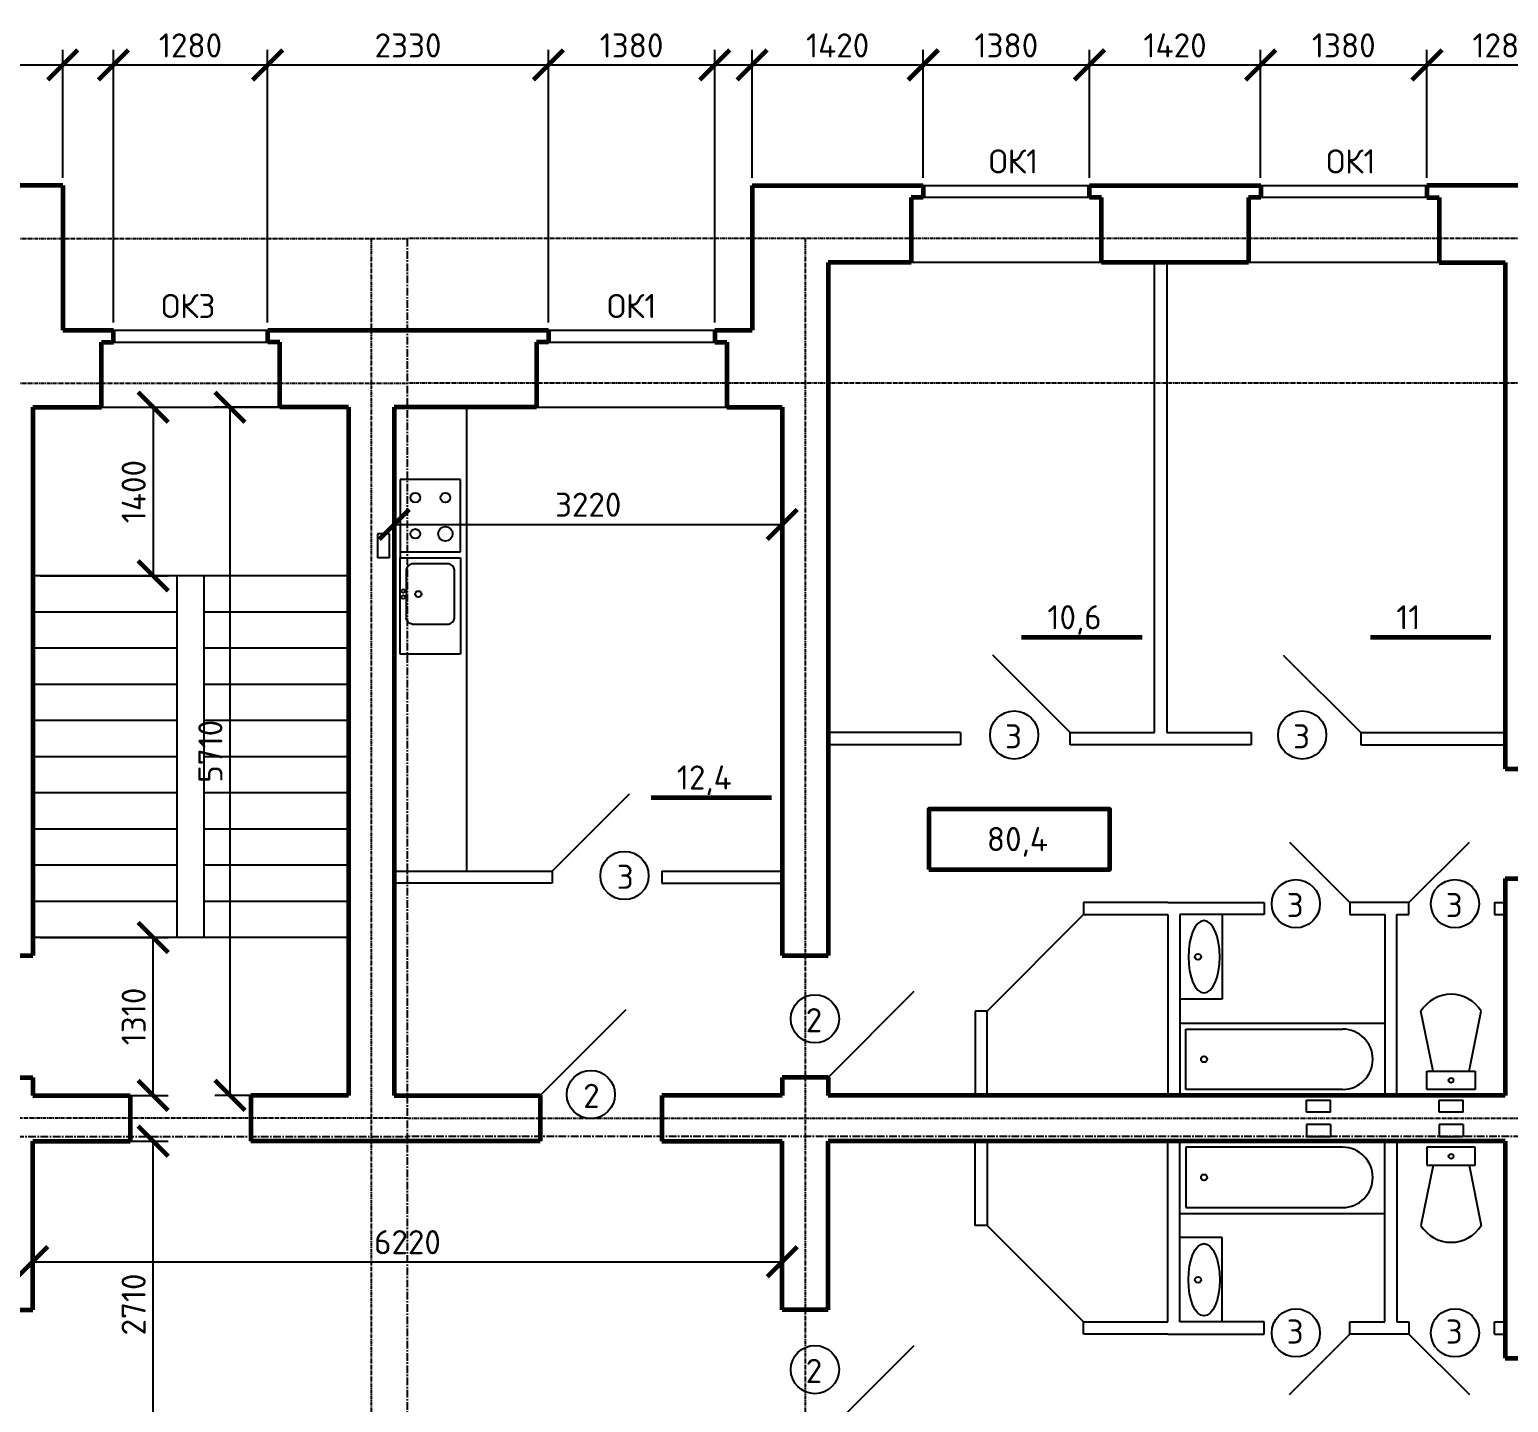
# Model space of a CAD drawing. Header units: millimetres. Extents: x -273369 to 399464, y -35443 to 194245.
# Drawn here: x -28029 to -15757, y 147799 to 159190 of the extents above; entities that cross this region are included whole.
import ezdxf

# ---------------------------------------------------------------- set-up
doc = ezdxf.new("R2010")
doc.units = ezdxf.units.MM
doc.linetypes.add('осевая', pattern=[50.8, 31.75, -6.35, 6.35, -6.35])
doc.linetypes.add('осеваяX2', pattern=[101.6, 63.5, -12.7, 12.7, -12.7])
doc.styles.add('Курс2', font='isocpeur.ttf', dxfattribs={"height": 2.5})
doc.dimstyles.new('Линейный', dxfattribs={"dimscale": 0, "dimtxt": 2, "dimasz": 2.5, "dimexe": 1.25, "dimexo": 0.625, "dimtad": 1, "dimtxsty": 'Курс2', "dimblk": 'ARCHTICK', "dimcen": 2.5, "dimadec": 0, "dimazin": 0, "dimtfac": 1, "dimtmove": 0, "dimatfit": 3, "dimldrblk": 'ARCHTICK', "dimfxl": 1, "dimarcsym": 0})

# ---------------------------------------------------------------- blocks, each defined once
blk = doc.blocks.new('_ArchTick')
at = {"color": 0, "linetype": 'ByBlock', "lineweight": 60, "const_width": 0.15}
blk.add_lwpolyline([(-0.5, -0.5), (0.5, 0.5)], dxfattribs=at)
blk = doc.blocks.new('*D255')
at = {"color": 0, "lineweight": -2, "transparency": 16777216}
for p, q in [((-29173, 157959), (-29173, 159022)), ((-27753, 157959), (-27753, 159022)), ((-29173, 158897), (-27753, 158897))]:
    blk.add_line(p, q, dxfattribs=at)
at = {"layer": 'Defpoints', "color": 0, "transparency": 16777216}
for p in [(-27753, 158897), (-29173, 157897), (-27753, 157897)]:
    blk.add_point(p, dxfattribs=at)
at = {"color": 0, "lineweight": -2, "transparency": 16777216, "xscale": 250, "yscale": 250, "zscale": 250, "rotation": 180}
blk.add_blockref('_ArchTick', (-29173, 158897), dxfattribs=at)
at = {"color": 0, "lineweight": -2, "transparency": 16777216, "xscale": 250, "yscale": 250, "zscale": 250}
blk.add_blockref('_ArchTick', (-27753, 158897), dxfattribs=at)
at = {"color": 0, "transparency": 16777216, "insert": (-28463, 159059), "char_height": 200, "attachment_point": 5, "style": 'Курс2'}
blk.add_mtext('1420', dxfattribs=at)
blk = doc.blocks.new('*D256')
at = {"color": 0, "lineweight": -2, "transparency": 16777216}
for p, q in [((-27333, 156759), (-27333, 159022)), ((-26053, 156759), (-26053, 159022)), ((-27333, 158897), (-26053, 158897))]:
    blk.add_line(p, q, dxfattribs=at)
at = {"layer": 'Defpoints', "color": 0, "transparency": 16777216}
for p in [(-26053, 158897), (-27333, 156697), (-26053, 156697)]:
    blk.add_point(p, dxfattribs=at)
at = {"color": 0, "lineweight": -2, "transparency": 16777216, "xscale": 250, "yscale": 250, "zscale": 250, "rotation": 180}
blk.add_blockref('_ArchTick', (-27333, 158897), dxfattribs=at)
at = {"color": 0, "lineweight": -2, "transparency": 16777216, "xscale": 250, "yscale": 250, "zscale": 250}
blk.add_blockref('_ArchTick', (-26053, 158897), dxfattribs=at)
at = {"color": 0, "transparency": 16777216, "insert": (-26693, 159059), "char_height": 200, "attachment_point": 5, "style": 'Курс2'}
blk.add_mtext('1280', dxfattribs=at)
blk = doc.blocks.new('*D257')
at = {"color": 0, "lineweight": -2, "transparency": 16777216}
for p, q in [((-26053, 156759), (-26053, 159022)), ((-23723, 156759), (-23723, 159022)), ((-26053, 158897), (-23723, 158897))]:
    blk.add_line(p, q, dxfattribs=at)
at = {"layer": 'Defpoints', "color": 0, "transparency": 16777216}
for p in [(-23723, 158897), (-26053, 156697), (-23723, 156697)]:
    blk.add_point(p, dxfattribs=at)
at = {"color": 0, "lineweight": -2, "transparency": 16777216, "xscale": 250, "yscale": 250, "zscale": 250, "rotation": 180}
blk.add_blockref('_ArchTick', (-26053, 158897), dxfattribs=at)
at = {"color": 0, "lineweight": -2, "transparency": 16777216, "xscale": 250, "yscale": 250, "zscale": 250}
blk.add_blockref('_ArchTick', (-23723, 158897), dxfattribs=at)
at = {"color": 0, "transparency": 16777216, "insert": (-24888, 159059), "char_height": 200, "attachment_point": 5, "style": 'Курс2'}
blk.add_mtext('2330', dxfattribs=at)
blk = doc.blocks.new('*D258')
at = {"color": 0, "lineweight": -2, "transparency": 16777216}
for p, q in [((-23723, 156759), (-23723, 159022)), ((-22343, 156759), (-22343, 159022)), ((-23723, 158897), (-22343, 158897))]:
    blk.add_line(p, q, dxfattribs=at)
at = {"layer": 'Defpoints', "color": 0, "transparency": 16777216}
for p in [(-22343, 158897), (-23723, 156697), (-22343, 156697)]:
    blk.add_point(p, dxfattribs=at)
at = {"color": 0, "lineweight": -2, "transparency": 16777216, "xscale": 250, "yscale": 250, "zscale": 250, "rotation": 180}
blk.add_blockref('_ArchTick', (-23723, 158897), dxfattribs=at)
at = {"color": 0, "lineweight": -2, "transparency": 16777216, "xscale": 250, "yscale": 250, "zscale": 250}
blk.add_blockref('_ArchTick', (-22343, 158897), dxfattribs=at)
at = {"color": 0, "transparency": 16777216, "insert": (-23033, 159059), "char_height": 200, "attachment_point": 5, "style": 'Курс2'}
blk.add_mtext('1380', dxfattribs=at)
blk = doc.blocks.new('*D259')
at = {"color": 0, "lineweight": -2, "transparency": 16777216}
for p, q in [((-22033, 157959), (-22033, 159022)), ((-20613, 157959), (-20613, 159022)), ((-22033, 158897), (-20613, 158897))]:
    blk.add_line(p, q, dxfattribs=at)
at = {"layer": 'Defpoints', "color": 0, "transparency": 16777216}
for p in [(-20613, 158897), (-22033, 157897), (-20613, 157897)]:
    blk.add_point(p, dxfattribs=at)
at = {"color": 0, "lineweight": -2, "transparency": 16777216, "xscale": 250, "yscale": 250, "zscale": 250, "rotation": 180}
blk.add_blockref('_ArchTick', (-22033, 158897), dxfattribs=at)
at = {"color": 0, "lineweight": -2, "transparency": 16777216, "xscale": 250, "yscale": 250, "zscale": 250}
blk.add_blockref('_ArchTick', (-20613, 158897), dxfattribs=at)
at = {"color": 0, "transparency": 16777216, "insert": (-21323, 159059), "char_height": 200, "attachment_point": 5, "style": 'Курс2'}
blk.add_mtext('1420', dxfattribs=at)
blk = doc.blocks.new('*D260')
at = {"color": 0, "lineweight": -2, "transparency": 16777216}
for p, q in [((-20613, 157959), (-20613, 159022)), ((-19233, 157959), (-19233, 159022)), ((-20613, 158897), (-19233, 158897))]:
    blk.add_line(p, q, dxfattribs=at)
at = {"layer": 'Defpoints', "color": 0, "transparency": 16777216}
for p in [(-19233, 158897), (-20613, 157897), (-19233, 157897)]:
    blk.add_point(p, dxfattribs=at)
at = {"color": 0, "lineweight": -2, "transparency": 16777216, "xscale": 250, "yscale": 250, "zscale": 250, "rotation": 180}
blk.add_blockref('_ArchTick', (-20613, 158897), dxfattribs=at)
at = {"color": 0, "lineweight": -2, "transparency": 16777216, "xscale": 250, "yscale": 250, "zscale": 250}
blk.add_blockref('_ArchTick', (-19233, 158897), dxfattribs=at)
at = {"color": 0, "transparency": 16777216, "insert": (-19923, 159059), "char_height": 200, "attachment_point": 5, "style": 'Курс2'}
blk.add_mtext('1380', dxfattribs=at)
blk = doc.blocks.new('*D270')
at = {"color": 0, "lineweight": -2, "transparency": 16777216}
for p, q in [((-19233, 157959), (-19233, 159022)), ((-17813, 157959), (-17813, 159022)), ((-19233, 158897), (-17813, 158897))]:
    blk.add_line(p, q, dxfattribs=at)
at = {"layer": 'Defpoints', "color": 0, "transparency": 16777216}
for p in [(-17813, 158897), (-19233, 157897), (-17813, 157897)]:
    blk.add_point(p, dxfattribs=at)
at = {"color": 0, "lineweight": -2, "transparency": 16777216, "xscale": 250, "yscale": 250, "zscale": 250, "rotation": 180}
blk.add_blockref('_ArchTick', (-19233, 158897), dxfattribs=at)
at = {"color": 0, "lineweight": -2, "transparency": 16777216, "xscale": 250, "yscale": 250, "zscale": 250}
blk.add_blockref('_ArchTick', (-17813, 158897), dxfattribs=at)
at = {"color": 0, "transparency": 16777216, "insert": (-18523, 159059), "char_height": 200, "attachment_point": 5, "style": 'Курс2'}
blk.add_mtext('1420', dxfattribs=at)
blk = doc.blocks.new('*D271')
at = {"color": 0, "lineweight": -2, "transparency": 16777216}
for p, q in [((-17813, 157959), (-17813, 159022)), ((-16433, 157959), (-16433, 159022)), ((-17813, 158897), (-16433, 158897))]:
    blk.add_line(p, q, dxfattribs=at)
at = {"layer": 'Defpoints', "color": 0, "transparency": 16777216}
for p in [(-16433, 158897), (-17813, 157897), (-16433, 157897)]:
    blk.add_point(p, dxfattribs=at)
at = {"color": 0, "lineweight": -2, "transparency": 16777216, "xscale": 250, "yscale": 250, "zscale": 250, "rotation": 180}
blk.add_blockref('_ArchTick', (-17813, 158897), dxfattribs=at)
at = {"color": 0, "lineweight": -2, "transparency": 16777216, "xscale": 250, "yscale": 250, "zscale": 250}
blk.add_blockref('_ArchTick', (-16433, 158897), dxfattribs=at)
at = {"color": 0, "transparency": 16777216, "insert": (-17123, 159059), "char_height": 200, "attachment_point": 5, "style": 'Курс2'}
blk.add_mtext('1380', dxfattribs=at)
blk = doc.blocks.new('*D272')
at = {"color": 0, "lineweight": -2, "transparency": 16777216}
for p, q in [((-16433, 157959), (-16433, 159022)), ((-15153, 157959), (-15153, 159022)), ((-16433, 158897), (-15153, 158897))]:
    blk.add_line(p, q, dxfattribs=at)
at = {"layer": 'Defpoints', "color": 0, "transparency": 16777216}
for p in [(-15153, 158897), (-16433, 157897), (-15153, 157897)]:
    blk.add_point(p, dxfattribs=at)
at = {"color": 0, "lineweight": -2, "transparency": 16777216, "xscale": 250, "yscale": 250, "zscale": 250, "rotation": 180}
blk.add_blockref('_ArchTick', (-16433, 158897), dxfattribs=at)
at = {"color": 0, "lineweight": -2, "transparency": 16777216, "xscale": 250, "yscale": 250, "zscale": 250}
blk.add_blockref('_ArchTick', (-15153, 158897), dxfattribs=at)
at = {"color": 0, "transparency": 16777216, "insert": (-15793, 159059), "char_height": 200, "attachment_point": 5, "style": 'Курс2'}
blk.add_mtext('1280', dxfattribs=at)
blk = doc.blocks.new('*D275')
at = {"color": 0, "lineweight": -2, "transparency": 16777216}
for p, q in [((-25003, 155994), (-25003, 154960)), ((-21783, 155994), (-21783, 154960)), ((-25003, 155085), (-21783, 155085))]:
    blk.add_line(p, q, dxfattribs=at)
at = {"layer": 'Defpoints', "color": 0, "transparency": 16777216}
for p in [(-25003, 156057), (-21783, 156057), (-21783, 155085)]:
    blk.add_point(p, dxfattribs=at)
at = {"color": 0, "lineweight": -2, "transparency": 16777216, "xscale": 250, "yscale": 250, "zscale": 250, "rotation": 180}
blk.add_blockref('_ArchTick', (-25003, 155085), dxfattribs=at)
at = {"color": 0, "lineweight": -2, "transparency": 16777216, "xscale": 250, "yscale": 250, "zscale": 250}
blk.add_blockref('_ArchTick', (-21783, 155085), dxfattribs=at)
at = {"color": 0, "transparency": 16777216, "insert": (-23393, 155248), "char_height": 200, "attachment_point": 5, "style": 'Курс2'}
blk.add_mtext('3220', dxfattribs=at)
blk = doc.blocks.new('*D261')
at = {"color": 0, "lineweight": -2, "transparency": 16777216}
for p, q in [((-27940, 149967), (-26878, 149967)), ((-27003, 147257), (-27003, 149967)), ((-27940, 147257), (-26878, 147257))]:
    blk.add_line(p, q, dxfattribs=at)
at = {"layer": 'Defpoints', "color": 0, "transparency": 16777216}
for p in [(-28003, 149967), (-27003, 149967), (-28003, 147257)]:
    blk.add_point(p, dxfattribs=at)
at = {"color": 0, "lineweight": -2, "transparency": 16777216, "xscale": 250, "yscale": 250, "zscale": 250}
for p, rotation in [((-27003, 149967), 90), ((-27003, 147257), 270)]:
    blk.add_blockref('_ArchTick', p, dxfattribs=dict(at, rotation=rotation))
at = {"color": 0, "transparency": 16777216, "insert": (-27165, 148612), "char_height": 200, "attachment_point": 5, "rotation": 90, "style": 'Курс2'}
blk.add_mtext('2710', dxfattribs=at)
blk = doc.blocks.new('*D262')
at = {"color": 0, "lineweight": -2, "transparency": 16777216}
for p, q in [((-27940, 151657), (-26878, 151657)), ((-27003, 150347), (-27003, 151657)), ((-27940, 150347), (-26878, 150347))]:
    blk.add_line(p, q, dxfattribs=at)
at = {"layer": 'Defpoints', "color": 0, "transparency": 16777216}
for p in [(-28003, 151657), (-27003, 151657), (-28003, 150347)]:
    blk.add_point(p, dxfattribs=at)
at = {"color": 0, "lineweight": -2, "transparency": 16777216, "xscale": 250, "yscale": 250, "zscale": 250}
for p, rotation in [((-27003, 151657), 90), ((-27003, 150347), 270)]:
    blk.add_blockref('_ArchTick', p, dxfattribs=dict(at, rotation=rotation))
at = {"color": 0, "transparency": 16777216, "insert": (-27165, 151002), "char_height": 200, "attachment_point": 5, "rotation": 90, "style": 'Курс2'}
blk.add_mtext('1310', dxfattribs=at)
blk = doc.blocks.new('*D263')
at = {"color": 0, "lineweight": -2, "transparency": 16777216}
for p, q in [((-27940, 156057), (-26878, 156057)), ((-27003, 156057), (-27003, 154657)), ((-27940, 154657), (-26878, 154657))]:
    blk.add_line(p, q, dxfattribs=at)
at = {"layer": 'Defpoints', "color": 0, "transparency": 16777216}
for p in [(-28003, 156057), (-28003, 154657), (-27003, 154657)]:
    blk.add_point(p, dxfattribs=at)
at = {"color": 0, "lineweight": -2, "transparency": 16777216, "xscale": 250, "yscale": 250, "zscale": 250}
for p, rotation in [((-27003, 156057), 90), ((-27003, 154657), 270)]:
    blk.add_blockref('_ArchTick', p, dxfattribs=dict(at, rotation=rotation))
at = {"color": 0, "transparency": 16777216, "insert": (-27165, 155357), "char_height": 200, "attachment_point": 5, "rotation": 90, "style": 'Курс2'}
blk.add_mtext('1400', dxfattribs=at)
blk = doc.blocks.new('*D264')
at = {"color": 0, "lineweight": -2, "transparency": 16777216}
for p, q in [((-25445, 156057), (-26491, 156057)), ((-26366, 156057), (-26366, 150347)), ((-25445, 150347), (-26491, 150347))]:
    blk.add_line(p, q, dxfattribs=at)
at = {"layer": 'Defpoints', "color": 0, "transparency": 16777216}
for p in [(-25383, 156057), (-26366, 150347), (-25383, 150347)]:
    blk.add_point(p, dxfattribs=at)
at = {"color": 0, "lineweight": -2, "transparency": 16777216, "xscale": 250, "yscale": 250, "zscale": 250}
for p, rotation in [((-26366, 156057), 90), ((-26366, 150347), 270)]:
    blk.add_blockref('_ArchTick', p, dxfattribs=dict(at, rotation=rotation))
at = {"color": 0, "transparency": 16777216, "insert": (-26528, 153202), "char_height": 200, "attachment_point": 5, "rotation": 90, "style": 'Курс2'}
blk.add_mtext('5710', dxfattribs=at)
blk = doc.blocks.new('*D220')
at = {"color": 0, "lineweight": -2, "transparency": 16777216}
for p, q in [((-28003, 149904), (-28003, 148842)), ((-21783, 149904), (-21783, 148842)), ((-28003, 148967), (-21783, 148967))]:
    blk.add_line(p, q, dxfattribs=at)
at = {"layer": 'Defpoints', "color": 0, "transparency": 16777216}
for p in [(-28003, 149967), (-21783, 149967), (-21783, 148967)]:
    blk.add_point(p, dxfattribs=at)
at = {"color": 0, "lineweight": -2, "transparency": 16777216, "xscale": 250, "yscale": 250, "zscale": 250, "rotation": 180}
blk.add_blockref('_ArchTick', (-28003, 148967), dxfattribs=at)
at = {"color": 0, "lineweight": -2, "transparency": 16777216, "xscale": 250, "yscale": 250, "zscale": 250}
blk.add_blockref('_ArchTick', (-21783, 148967), dxfattribs=at)
at = {"color": 0, "transparency": 16777216, "insert": (-24893, 149129), "char_height": 200, "attachment_point": 5, "style": 'Курс2'}
blk.add_mtext('6220', dxfattribs=at)

msp = doc.modelspace()

# ---------------------------------------------------------------- linework, layer by layer
for p, q in [((-27752.68, 158896.594), (-27332.68, 158896.594)), ((-22342.68, 158896.594), (-22032.68, 158896.594)), ((-20612.68, 157896.594), (-19232.68, 157896.594)), ((-17812.68, 157896.594), (-16432.68, 157896.594)), ((-19232.68, 157796.594), (-20612.68, 157796.594)), ((-16432.68, 157796.594), (-17812.68, 157796.594)), ((-19132.68, 157256.594), (-20712.68, 157256.594)), ((-18692.68, 153356.594), (-18692.68, 157256.594)), ((-18592.68, 157256.594), (-18592.68, 153356.594)), ((-16332.68, 157256.594), (-17912.68, 157256.594)), ((-27332.68, 156696.594), (-26052.68, 156696.594)), ((-27332.68, 156596.594), (-26052.68, 156596.594)), ((-23722.68, 156696.594), (-22342.68, 156696.594)), ((-23722.68, 156596.594), (-22342.68, 156596.594)), ((-27432.68, 156056.594), (-25952.68, 156056.594)), ((-25002.68, 156056.594), (-25002.68, 155456.594)), ((-24402.68, 156056.594), (-24402.68, 152206.594)), ((-23822.68, 156056.594), (-22242.68, 156056.594)), ((-24452.68, 155456.594), (-24952.68, 155456.594)), ((-24952.68, 155456.594), (-24952.68, 154856.594)), ((-24452.68, 154856.594), (-24452.68, 155456.594)), ((-25142.68, 155006.594), (-25142.68, 154806.594)), ((-25042.68, 155006.594), (-25142.68, 155006.594)), ((-25042.68, 154806.594), (-25042.68, 155006.594)), ((-25042.68, 154806.594), (-25142.68, 154806.594)), ((-24952.68, 154856.594), (-24452.68, 154856.594)), ((-24952.68, 154856.594), (-24952.68, 154806.594)), ((-24952.68, 154006.594), (-24952.68, 154806.594)), ((-24952.68, 154806.594), (-24452.68, 154806.594)), ((-24952.68, 154806.594), (-24802.68, 154806.594)), ((-24552.68, 154756.594), (-24852.68, 154756.594)), ((-24452.68, 154806.594), (-24452.68, 154006.594)), ((-26802.68, 154656.594), (-28002.68, 154656.594)), ((-25382.68, 154656.594), (-26802.68, 154656.594)), ((-26802.68, 151656.594), (-26802.68, 154656.594)), ((-26582.68, 154656.594), (-26582.68, 151656.594)), ((-24902.68, 154706.594), (-24902.68, 154306.594)), ((-24502.68, 154306.594), (-24502.68, 154706.594)), ((-26802.68, 154356.594), (-28002.68, 154356.594)), ((-25382.68, 154356.594), (-26582.68, 154356.594)), ((-24852.68, 154256.594), (-24552.68, 154256.594)), ((-26802.68, 154056.594), (-28002.68, 154056.594)), ((-25382.68, 154056.594), (-26582.68, 154056.594)), ((-24452.68, 154006.594), (-24952.68, 154006.594)), ((-19392.68, 153356.594), (-20036.147, 154000.061)), ((-17626.147, 154000.061), (-16982.68, 153356.594)), ((-26802.68, 153756.594), (-28002.68, 153756.594)), ((-25382.68, 153756.594), (-26582.68, 153756.594)), ((-26802.68, 153456.594), (-28002.68, 153456.594)), ((-25382.68, 153456.594), (-26582.68, 153456.594)), ((-20302.68, 153356.594), (-21402.68, 153356.594)), ((-20302.68, 153356.594), (-20302.68, 153256.594)), ((-19392.68, 153256.594), (-19392.68, 153356.594)), ((-19392.68, 153356.594), (-18692.68, 153356.594)), ((-18592.68, 153356.594), (-17892.68, 153356.594)), ((-17892.68, 153356.594), (-17892.68, 153256.594)), ((-16982.68, 153356.594), (-16982.68, 153256.594)), ((-16982.68, 153356.594), (-15782.68, 153356.594)), ((-26802.68, 153156.594), (-28002.68, 153156.594)), ((-25382.68, 153156.594), (-26582.68, 153156.594)), ((-20302.68, 153256.594), (-21402.68, 153256.594)), ((-18592.68, 153256.594), (-19392.68, 153256.594)), ((-17892.68, 153256.594), (-18592.68, 153256.594)), ((-16982.68, 153256.594), (-15782.68, 153256.594)), ((-26802.68, 152856.594), (-28002.68, 152856.594)), ((-25382.68, 152856.594), (-26582.68, 152856.594)), ((-23692.68, 152206.594), (-23049.213, 152850.061)), ((-26802.68, 152556.594), (-28002.68, 152556.594)), ((-25382.68, 152556.594), (-26582.68, 152556.594)), ((-17574.726, 152448.639), (-17072.68, 151946.594)), ((-16582.68, 151946.594), (-16080.634, 152448.639)), ((-26802.68, 152256.594), (-28002.68, 152256.594)), ((-25382.68, 152256.594), (-26582.68, 152256.594)), ((-25002.68, 152206.594), (-23692.68, 152206.594)), ((-23692.68, 152206.594), (-23692.68, 152106.594)), ((-22782.68, 152206.594), (-21782.68, 152206.594)), ((-22782.68, 152206.594), (-22782.68, 152106.594)), ((-23692.68, 152106.594), (-25002.68, 152106.594)), ((-22782.68, 152106.594), (-21782.68, 152106.594)), ((-26802.68, 151956.594), (-28002.68, 151956.594)), ((-25382.68, 151956.594), (-26582.68, 151956.594)), ((-18582.68, 151946.594), (-19282.68, 151946.594)), ((-19282.68, 151946.594), (-19282.68, 151846.594)), ((-18582.68, 151946.594), (-17782.68, 151946.594)), ((-17782.68, 151946.594), (-17782.68, 151846.594)), ((-17072.68, 151946.594), (-17072.68, 151846.594)), ((-16582.68, 151946.594), (-17072.68, 151946.594)), ((-16582.68, 151846.594), (-16582.68, 151946.594)), ((-15872.68, 151946.594), (-15872.68, 151846.594)), ((-15872.68, 151946.594), (-15782.68, 151946.594)), ((-20082.68, 151046.594), (-19282.68, 151846.594)), ((-19282.68, 151846.594), (-18582.68, 151846.594)), ((-18582.68, 151846.594), (-18582.68, 150346.594)), ((-18482.68, 151846.594), (-18482.68, 150346.594)), ((-17782.68, 151846.594), (-18482.68, 151846.594)), ((-18132.68, 151846.594), (-18132.68, 151146.594)), ((-17072.68, 151846.594), (-16782.68, 151846.594)), ((-16782.68, 151846.594), (-16782.68, 150346.594)), ((-16682.68, 150346.594), (-16682.68, 151846.594)), ((-16682.68, 151846.594), (-16582.68, 151846.594)), ((-15872.68, 151846.594), (-15782.68, 151846.594)), ((-25382.68, 151656.594), (-28002.68, 151656.594)), ((-21402.68, 150496.594), (-20688.502, 151210.771)), ((-18132.68, 151146.594), (-18482.68, 151146.594)), ((-23792.68, 150346.594), (-23078.502, 151060.771)), ((-20082.68, 151046.594), (-20182.68, 151046.594)), ((-20182.68, 151046.594), (-20182.68, 150346.594)), ((-20082.68, 150346.594), (-20082.68, 151046.594)), ((-18482.68, 150946.594), (-16782.68, 150946.594)), ((-16382.68, 150546.594), (-16482.68, 151046.594)), ((-16082.68, 150546.594), (-15982.68, 151046.594)), ((-18432.68, 150396.594), (-18432.68, 150896.594)), ((-18432.68, 150896.594), (-17132.68, 150896.594)), ((-16432.68, 150396.594), (-16432.68, 150546.594)), ((-16432.68, 150546.594), (-16032.68, 150546.594)), ((-16032.68, 150546.594), (-16032.68, 150396.594)), ((-17132.68, 150396.594), (-18432.68, 150396.594)), ((-16032.68, 150396.594), (-16432.68, 150396.594)), ((-15782.68, 150346.594), (-15782.68, 150446.594)), ((-17432.68, 150306.594), (-17232.68, 150306.594)), ((-17432.68, 150206.594), (-17432.68, 150306.594)), ((-17232.68, 150206.594), (-17432.68, 150206.594)), ((-17232.68, 150206.594), (-17232.68, 150306.594)), ((-16332.68, 150306.594), (-16132.68, 150306.594)), ((-16332.68, 150206.594), (-16332.68, 150306.594)), ((-16132.68, 150206.594), (-16332.68, 150206.594)), ((-16132.68, 150206.594), (-16132.68, 150306.594)), ((-17232.68, 150106.594), (-17432.68, 150106.594)), ((-17432.68, 150106.594), (-17432.68, 150006.594)), ((-17232.68, 150106.594), (-17232.68, 150006.594)), ((-16132.68, 150106.594), (-16332.68, 150106.594)), ((-16332.68, 150106.594), (-16332.68, 150006.594)), ((-16132.68, 150106.594), (-16132.68, 150006.594)), ((-20182.68, 149266.594), (-20182.68, 149966.594)), ((-20082.68, 149966.594), (-20082.68, 149266.594)), ((-18582.68, 148466.594), (-18582.68, 149966.594)), ((-18482.68, 148466.594), (-18482.68, 149966.594)), ((-17432.68, 150006.594), (-17232.68, 150006.594)), ((-16782.68, 148466.594), (-16782.68, 149966.594)), ((-16682.68, 149966.594), (-16682.68, 148466.594)), ((-16332.68, 150006.594), (-16132.68, 150006.594)), ((-18432.68, 149916.594), (-18432.68, 149416.594)), ((-17132.68, 149916.594), (-18432.68, 149916.594)), ((-16032.68, 149916.594), (-16432.68, 149916.594)), ((-16432.68, 149916.594), (-16432.68, 149766.594)), ((-16032.68, 149766.594), (-16032.68, 149916.594)), ((-16382.68, 149766.594), (-16482.68, 149266.594)), ((-16432.68, 149766.594), (-16032.68, 149766.594)), ((-16082.68, 149766.594), (-15982.68, 149266.594)), ((-18482.68, 149366.594), (-16782.68, 149366.594)), ((-18432.68, 149416.594), (-17132.68, 149416.594)), ((-20082.68, 149266.594), (-20182.68, 149266.594)), ((-20082.68, 149266.594), (-19282.68, 148466.594)), ((-18132.68, 149166.594), (-18482.68, 149166.594)), ((-18132.68, 148466.594), (-18132.68, 149166.594)), ((-19282.68, 148366.594), (-19282.68, 148466.594)), ((-19282.68, 148466.594), (-18582.68, 148466.594)), ((-18582.68, 148366.594), (-19282.68, 148366.594)), ((-18582.68, 148366.594), (-17782.68, 148366.594)), ((-17782.68, 148466.594), (-18482.68, 148466.594)), ((-17782.68, 148366.594), (-17782.68, 148466.594)), ((-17574.726, 147864.548), (-17072.68, 148366.594)), ((-17072.68, 148366.594), (-17072.68, 148466.594)), ((-17072.68, 148466.594), (-16782.68, 148466.594)), ((-16582.68, 148366.594), (-17072.68, 148366.594)), ((-16682.68, 148466.594), (-16582.68, 148466.594)), ((-16582.68, 148466.594), (-16582.68, 148366.594)), ((-16582.68, 148366.594), (-16080.634, 147864.548)), ((-15872.68, 148366.594), (-15872.68, 148466.594)), ((-15872.68, 148466.594), (-15782.68, 148466.594)), ((-15872.68, 148366.594), (-15782.68, 148366.594)), ((-21402.68, 147556.594), (-20688.502, 148270.771))]:
    msp.add_line(p, q)
at = {"lineweight": 60}
for p, q in [((-27752.68, 157896.594), (-29172.68, 157896.594)), ((-27752.68, 157896.594), (-27752.68, 156696.594)), ((-22032.68, 157896.594), (-22032.68, 156696.594)), ((-22032.68, 157896.594), (-20612.68, 157896.594)), ((-20612.68, 157896.594), (-20612.68, 157796.594)), ((-19232.68, 157896.594), (-17812.68, 157896.594)), ((-19232.68, 157796.594), (-19232.68, 157896.594)), ((-17812.68, 157896.594), (-17812.68, 157796.594)), ((-16432.68, 157896.594), (-16432.68, 157796.594)), ((-15152.68, 157896.594), (-16432.68, 157896.594)), ((-20612.68, 157796.594), (-20712.68, 157796.594)), ((-20712.68, 157796.594), (-20712.68, 157256.594)), ((-19132.68, 157796.594), (-19232.68, 157796.594)), ((-19132.68, 157256.594), (-19132.68, 157796.594)), ((-17812.68, 157796.594), (-17912.68, 157796.594)), ((-17912.68, 157796.594), (-17912.68, 157256.594)), ((-16432.68, 157796.594), (-16332.68, 157796.594)), ((-16332.68, 157796.594), (-16332.68, 157256.594)), ((-21402.68, 157256.594), (-21402.68, 151506.594)), ((-20712.68, 157256.594), (-21402.68, 157256.594)), ((-17912.68, 157256.594), (-19132.68, 157256.594)), ((-16332.68, 157256.594), (-15782.68, 157256.594)), ((-15782.68, 157256.594), (-15782.68, 153056.594)), ((-27752.68, 156696.594), (-27332.68, 156696.594)), ((-27432.68, 156056.594), (-27432.68, 156596.594)), ((-27432.68, 156596.594), (-27332.68, 156596.594)), ((-27332.68, 156596.594), (-27332.68, 156696.594)), ((-26052.68, 156596.594), (-26052.68, 156696.594)), ((-26052.68, 156696.594), (-23722.68, 156696.594)), ((-25952.68, 156596.594), (-26052.68, 156596.594)), ((-25952.68, 156056.594), (-25952.68, 156596.594)), ((-23722.68, 156596.594), (-23822.68, 156596.594)), ((-23822.68, 156596.594), (-23822.68, 156056.594)), ((-23722.68, 156696.594), (-23722.68, 156596.594)), ((-22342.68, 156696.594), (-22342.68, 156596.594)), ((-22342.68, 156696.594), (-22032.68, 156696.594)), ((-22342.68, 156596.594), (-22242.68, 156596.594)), ((-22242.68, 156596.594), (-22242.68, 156056.594)), ((-28002.68, 156056.594), (-28002.68, 151506.594)), ((-28002.68, 156056.594), (-27432.68, 156056.594)), ((-28002.68, 156056.594), (-27432.68, 156056.594)), ((-25382.68, 156056.594), (-25952.68, 156056.594)), ((-25382.68, 156056.594), (-25382.68, 150346.594)), ((-25002.68, 156056.594), (-25002.68, 150346.594)), ((-23822.68, 156056.594), (-25002.68, 156056.594)), ((-22242.68, 156056.594), (-21782.68, 156056.594)), ((-21782.68, 156056.594), (-21782.68, 151506.594)), ((-19796.857, 154148.659), (-18796.857, 154148.659)), ((-16901.401, 154148.659), (-15901.401, 154148.659)), ((-15782.68, 153056.594), (-15402.68, 153056.594)), ((-22871.711, 152818.898), (-21871.711, 152818.898)), ((-15782.68, 152146.594), (-15782.68, 150346.594)), ((-15782.68, 152146.594), (-15402.68, 152146.594)), ((-28382.68, 151506.594), (-28002.68, 151506.594)), ((-21782.68, 151506.594), (-21402.68, 151506.594)), ((-28382.68, 150496.594), (-28002.68, 150496.594)), ((-28002.68, 150496.594), (-28002.68, 150346.594)), ((-21402.68, 150496.594), (-21782.68, 150496.594)), ((-21782.68, 150496.594), (-21782.68, 150346.594)), ((-21402.68, 150496.594), (-21402.68, 150346.594)), ((-28002.68, 150346.594), (-27192.68, 150346.594)), ((-27192.68, 150346.594), (-27192.68, 149966.594)), ((-25382.68, 150346.594), (-26192.68, 150346.594)), ((-26192.68, 150346.594), (-26192.68, 149966.594)), ((-25002.68, 150346.594), (-23792.68, 150346.594)), ((-23792.68, 150346.594), (-23792.68, 149966.594)), ((-21782.68, 150346.594), (-22782.68, 150346.594)), ((-22782.68, 150346.594), (-22782.68, 149966.594)), ((-15782.68, 150346.594), (-21402.68, 150346.594)), ((-28002.68, 149966.594), (-27192.68, 149966.594)), ((-28002.68, 148566.594), (-28002.68, 149966.594)), ((-23792.68, 149966.594), (-26192.68, 149966.594)), ((-22782.68, 149966.594), (-21782.68, 149966.594)), ((-21782.68, 148566.594), (-21782.68, 149966.594)), ((-15782.68, 149966.594), (-21402.68, 149966.594)), ((-21402.68, 148566.594), (-21402.68, 149966.594)), ((-15782.68, 149966.594), (-15782.68, 148166.594)), ((-28382.68, 148566.594), (-28002.68, 148566.594)), ((-21402.68, 148566.594), (-21782.68, 148566.594)), ((-15782.68, 148166.594), (-15402.68, 148166.594))]:
    msp.add_line(p, q, dxfattribs=at)
at = {"color": 217, "linetype": 'осевая', "true_color": 0x93278f}
for p, q in [((-37792.68, 157456.594), (-24892.68, 157456.594)), ((-11992.68, 157456.594), (-24892.68, 157456.594)), ((-37792.68, 156256.594), (-24892.68, 156256.594)), ((-11992.68, 156256.594), (-24892.68, 156256.594)), ((-24892.68, 150156.594), (-37792.68, 150156.594)), ((-24892.68, 150156.594), (-11992.68, 150156.594))]:
    msp.add_line(p, q, dxfattribs=at)
at = {"color": 116, "linetype": 'осевая', "true_color": 0x136734}
for p, q in [((-25192.68, 157456.594), (-25192.68, 142556.594)), ((-21592.68, 157456.594), (-21592.68, 142556.594)), ((-21592.68, 157456.594), (-21592.68, 142556.594))]:
    msp.add_line(p, q, dxfattribs=at)
at = {"color": 242, "linetype": 'осеваяX2', "true_color": 0xcd2027}
for p, q in [((-24892.68, 142556.594), (-24892.68, 157456.594)), ((-37792.68, 150006.594), (-24892.68, 150006.594)), ((-11992.68, 150006.594), (-24892.68, 150006.594))]:
    msp.add_line(p, q, dxfattribs=at)
at = {"lineweight": 60}
msp.add_lwpolyline([(-20565.112, 152221.044), (-19065.112, 152221.044), (-19065.112, 152721.044), (-20565.112, 152721.044)], close=True, dxfattribs=at)
for centre, radius in [((-24827.68, 155306.594), 40), ((-24577.68, 155306.594), 40), ((-24827.68, 155006.594), 40), ((-24577.68, 155006.594), 60), ((-24927.68, 154531.594), 15), ((-24802.68, 154506.594), 25), ((-24927.68, 154481.594), 15), ((-19858.228, 153337.041), 200), ((-17468.095, 153337.041), 200), ((-23091.587, 152171.09), 200), ((-17520.582, 151937.041), 200), ((-16200.356, 151937.041), 200), ((-18332.68, 151496.594), 25), ((-21511.573, 150981.855), 200), ((-18282.68, 150646.594), 25), ((-23370.769, 150354.045), 200), ((-16232.68, 150471.594), 20), ((-16232.68, 149841.594), 20), ((-18282.68, 149666.594), 25), ((-18332.68, 148816.594), 25), ((-17520.582, 148376.146), 200), ((-16200.356, 148376.146), 200), ((-21511.573, 148071.487), 200)]:
    msp.add_circle(centre, radius)
for centre, radius, start, end in [((-16232.68, 150890.771), 294.586, 31.9349473, 148.0650527), ((-17132.68, 150646.594), 250, 270, 90), ((-17132.68, 149666.594), 250, 270, 90), ((-16232.68, 149422.417), 294.586, 211.9349473, 328.0650527)]:
    msp.add_arc(centre, radius, start, end)
at = {"extrusion": (0, 0, -1)}
msp.add_ellipse((-18282.68, 151496.594), major_axis=(0, 300), ratio=0.433333333, start_param=-1.570796327, end_param=4.71238898, dxfattribs=at)
msp.add_ellipse((-18282.68, 148816.594), major_axis=(0, -300), ratio=0.433333333, start_param=-1.570796327, end_param=4.71238898)
for points in [[(-24852.68, 154756.594), (-24876.25, 154756.594), (-24902.68, 154730.164), (-24902.68, 154706.594)], [(-24502.68, 154706.594), (-24502.68, 154730.164), (-24529.11, 154756.594), (-24552.68, 154756.594)], [(-24852.68, 154256.594), (-24876.25, 154256.594), (-24902.68, 154283.023), (-24902.68, 154306.594)], [(-24552.68, 154256.594), (-24529.11, 154256.594), (-24502.68, 154283.023), (-24502.68, 154306.594)]]:
    msp.add_open_spline(points, degree=3)

# ---------------------------------------------------------------- texts
at = {"style": 'Курс2'}
for s, p in [('ОК1', (-20068.919, 157996.594)), ('ОК1', (-17268.919, 157996.594)), ('10,6', (-19582.306, 154214.508)), ('11', (-16686.85, 154214.508)), ('3', (-19934.519, 153226.174)), ('3', (-17544.386, 153226.174)), ('12,4', (-22657.16, 152884.747)), ('80,4', (-20084.68, 152373.928)), ('3', (-23155.295, 152060.222)), ('3', (-17596.873, 151826.174)), ('3', (-16276.647, 151826.174)), ('2', (-21587.864, 150870.988)), ('2', (-23434.478, 150243.177)), ('3', (-17596.873, 148287.014)), ('3', (-16276.647, 148287.014)), ('2', (-21587.864, 147960.62))]:
    msp.add_text(s, height=200, dxfattribs=at).set_placement(p)
for s, p in [('ОК3', (-26936.44, 156796.594)), ('ОК1', (-23236.44, 156796.594))]:
    msp.add_text(s, height=200, rotation=360, dxfattribs=at).set_placement(p)

# ---------------------------------------------------------------- dimensions: what is measured, and where the dimension line sits
for base, p1, p2, picture, middle in [((-27752.68, 158896.594), (-29172.68, 157896.594), (-27752.68, 157896.594), '*D255', (-28462.68, 159059.094)), ((-26052.68, 158896.594), (-27332.68, 156696.594), (-26052.68, 156696.594), '*D256', (-26692.68, 159059.094)), ((-23722.68, 158896.594), (-26052.68, 156696.594), (-23722.68, 156696.594), '*D257', (-24887.68, 159059.094)), ((-22342.68, 158896.594), (-23722.68, 156696.594), (-22342.68, 156696.594), '*D258', (-23032.68, 159059.094)), ((-20612.68, 158896.594), (-22032.68, 157896.594), (-20612.68, 157896.594), '*D259', (-21322.68, 159059.094)), ((-19232.68, 158896.594), (-20612.68, 157896.594), (-19232.68, 157896.594), '*D260', (-19922.68, 159059.094)), ((-17812.68, 158896.594), (-19232.68, 157896.594), (-17812.68, 157896.594), '*D270', (-18522.68, 159059.094)), ((-16432.68, 158896.594), (-17812.68, 157896.594), (-16432.68, 157896.594), '*D271', (-17122.68, 159059.094)), ((-15152.68, 158896.594), (-16432.68, 157896.594), (-15152.68, 157896.594), '*D272', (-15792.68, 159059.094)), ((-21782.68, 155085.004), (-25002.68, 156056.594), (-21782.68, 156056.594), '*D275', (-23392.68, 155247.504)), ((-21782.68, 148966.594), (-28002.68, 149966.594), (-21782.68, 149966.594), '*D220', (-24892.68, 149129.094))]:
    dim = msp.add_linear_dim(base=base, p1=p1, p2=p2, dimstyle='Линейный')
    dim.commit()
    dim.dimension.update_dxf_attribs({"geometry": picture, "text_midpoint": middle})
for base, p1, p2, picture, middle in [((-27002.68, 154656.594), (-28002.68, 156056.594), (-28002.68, 154656.594), '*D263', (-27165.18, 155356.594)), ((-26365.737, 150346.594), (-25382.68, 156056.594), (-25382.68, 150346.594), '*D264', (-26528.237, 153201.594)), ((-27002.68, 151656.594), (-28002.68, 150346.594), (-28002.68, 151656.594), '*D262', (-27165.18, 151001.594)), ((-27002.68, 149966.594), (-28002.68, 147256.594), (-28002.68, 149966.594), '*D261', (-27165.18, 148611.594))]:
    dim = msp.add_linear_dim(base=base, p1=p1, p2=p2, angle=90, dimstyle='Линейный')
    dim.commit()
    dim.dimension.update_dxf_attribs({"geometry": picture, "text_midpoint": middle})

doc.saveas('drawing.dxf')
